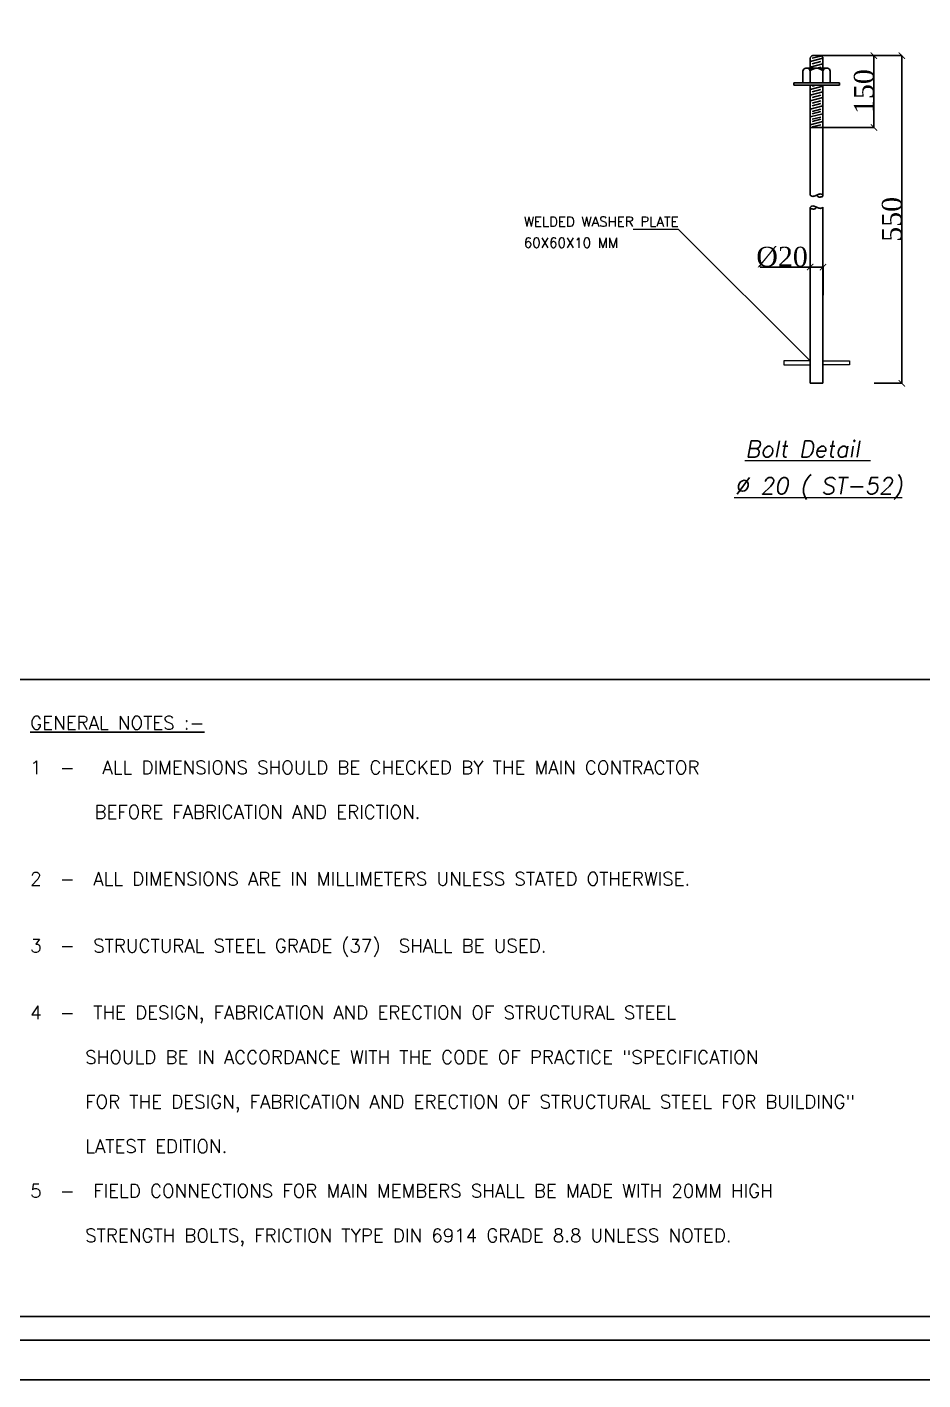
# Model space of a CAD drawing. Header units: millimetres. Extents: x -23396 to 106750, y 116 to 66281.
# Drawn here: x 22626 to 33934, y 34682 to 51760 of the extents above; entities that cross this region are included whole.
import ezdxf

# ---------------------------------------------------------------- set-up
doc = ezdxf.new("R2010")
doc.units = ezdxf.units.MM
doc.layers.add('_HART_SYMBOL_100', color=7, linetype='Continuous', lineweight=0)
doc.layers.add('STRUCADTXT', color=2, linetype='Continuous', lineweight=13)
for name, color, linetype in [('DET', 222, 'Continuous'), ('S-PLATES', 254, 'Continuous'), ('S-TEXT', 4, 'Continuous')]:
    doc.layers.add(name, color=color, linetype=linetype)
doc.styles.add('Century Gothic$001H0', font='cent.shx')
doc.styles.add('MCG ENG TXT', font='romans.shx')
doc.styles.add('nassar2', font='cent.shx', dxfattribs={"height": 60})
doc.styles.add('ROMANS', font='ROMANS')
doc.dimstyles.new('Copy of ISO-25', dxfattribs={"dimtxt": 250, "dimasz": 80, "dimexe": 1.25, "dimexo": 0.625, "dimtad": 1, "dimtxsty": 'Century Gothic$001H0', "dimblk": 'ARCHTICK', "dimcen": 2.5, "dimadec": 0, "dimazin": 0, "dimtfac": 1, "dimtmove": 0, "dimatfit": 3, "dimfxl": 1, "dimarcsym": 0})

# ---------------------------------------------------------------- blocks, each defined once
blk = doc.blocks.new('_ArchTick')
at = {"color": 0, "linetype": 'ByBlock', "const_width": 0.15}
blk.add_lwpolyline([(-0.5, -0.5), (0.5, 0.5)], dxfattribs=at)
blk = doc.blocks.new('*D59')
at = {"color": 0, "lineweight": -2, "transparency": 16777216}
for p, q in [((32511, 48730), (31880, 48730)), ((32511, 48731), (32511, 48731)), ((32673, 48730), (32511, 48730)), ((32673, 48375), (32673, 48731))]:
    blk.add_line(p, q, dxfattribs=at)
at = {"layer": 'Defpoints', "color": 0, "transparency": 16777216}
for p in [(32511, 48730, 213), (32511, 48730), (32673, 48374, 213)]:
    blk.add_point(p, dxfattribs=at)
at = {"color": 0, "lineweight": -2, "transparency": 16777216, "xscale": 80, "yscale": 80, "zscale": 80, "rotation": 180}
blk.add_blockref('_ArchTick', (32511, 48730), dxfattribs=at)
at = {"color": 0, "lineweight": -2, "transparency": 16777216, "xscale": 80, "yscale": 80, "zscale": 80}
blk.add_blockref('_ArchTick', (32673, 48730), dxfattribs=at)
at = {"color": 0, "transparency": 16777216, "insert": (32156, 48856), "char_height": 250, "attachment_point": 5, "style": 'Century Gothic$001H0'}
blk.add_mtext('%%C20', dxfattribs=at)
blk = doc.blocks.new('*D60')
at = {"color": 0, "lineweight": -2, "transparency": 16777216}
for p, q in [((32640, 51399), (33317, 51399)), ((33316, 50491), (33316, 51399)), ((32673, 50491), (33317, 50491))]:
    blk.add_line(p, q, dxfattribs=at)
at = {"layer": 'Defpoints', "color": 0, "transparency": 16777216}
for p in [(32640, 51399), (33316, 51399), (32673, 50491, -333)]:
    blk.add_point(p, dxfattribs=at)
at = {"color": 0, "lineweight": -2, "transparency": 16777216, "xscale": 80, "yscale": 80, "zscale": 80}
for p, rotation in [((33316, 51399), 90), ((33316, 50491), 270)]:
    blk.add_blockref('_ArchTick', p, dxfattribs=dict(at, rotation=rotation))
at = {"color": 0, "transparency": 16777216, "insert": (33190, 50945), "char_height": 250, "attachment_point": 5, "rotation": 90, "style": 'Century Gothic$001H0'}
blk.add_mtext('150', dxfattribs=at)
blk = doc.blocks.new('*D53')
at = {"color": 0, "lineweight": -2, "transparency": 16777216}
for p, q in [((33318, 51399), (33670, 51399)), ((33668, 51399), (33668, 47264)), ((33318, 47264), (33670, 47264))]:
    blk.add_line(p, q, dxfattribs=at)
at = {"layer": 'Defpoints', "color": 0, "transparency": 16777216}
for p in [(33317, 51399, -93), (33317, 47264, -93), (33668, 47264)]:
    blk.add_point(p, dxfattribs=at)
at = {"color": 0, "lineweight": -2, "transparency": 16777216, "xscale": 80, "yscale": 80, "zscale": 80}
for p, rotation in [((33668, 51399), 90), ((33668, 47264), 270)]:
    blk.add_blockref('_ArchTick', p, dxfattribs=dict(at, rotation=rotation))
at = {"color": 0, "transparency": 16777216, "insert": (33543, 49332), "char_height": 250, "attachment_point": 5, "rotation": 90, "style": 'Century Gothic$001H0'}
blk.add_mtext('\\A1;550', dxfattribs=at)

msp = doc.modelspace()

# ---------------------------------------------------------------- linework, layer by layer
at = {"color": 0}
msp.add_line((44008.845, 35481.977), (1011.055, 35481.977), dxfattribs=at)
at = {"linetype": 'Continuous'}
for points in [[(211.055, 66281.328), (44808.845, 66281.328), (44808.845, 34681.977), (211.055, 34681.977)], [(711.055, 65781.328), (44308.845, 65781.328), (44308.845, 35181.977), (711.055, 35181.977)], [(1011.055, 65481.328), (44008.845, 65481.328), (44008.845, 35481.977), (1011.055, 35481.977)]]:
    msp.add_lwpolyline(points, close=True, dxfattribs=at)
msp.add_lwpolyline([(21257.104, 43522.385), (35908.545, 43522.385), (35908.545, 35481.977), (21257.104, 35481.977)], close=True)
at = {"layer": '_HART_SYMBOL_100', "color": 1}
for p, q in [((32511.268, 47547.503, 116.954), (32177.467, 47547.503, 116.954)), ((32177.467, 47547.503, 116.954), (32177.467, 47496.42, 116.954)), ((32177.467, 47496.42, 116.954), (32511.268, 47496.42, 116.954)), ((32672.702, 47547.503, 116.954), (33006.503, 47547.503, 116.954)), ((33006.503, 47496.42, 116.954), (32672.702, 47496.42, 116.954)), ((33006.503, 47547.503, 116.954), (33006.503, 47496.42, 116.954))]:
    msp.add_line(p, q, dxfattribs=at)
at = {"layer": 'DET', "lineweight": 9, "elevation": 116.954}
msp.add_lwpolyline([(32511.268, 47547.503), (30849.857, 49202.761), (30278.344, 49202.761)], dxfattribs=at)
at = {"layer": 'S-PLATES'}
for p, q in [((32728.532, 51238.786, -96.233), (32455.438, 51238.786, -96.233)), ((32511.268, 51323.284, -96.233), (32672.702, 51364.876, -96.233)), ((32511.268, 51364.365, -96.233), (32511.268, 51057.452, -96.233)), ((32511.268, 51252.657, -96.233), (32672.702, 51294.249, -96.233)), ((32536.492, 51365.097, -96.233), (32647.478, 51393.692, -96.233)), ((32536.492, 51294.469, -96.233), (32647.478, 51323.064, -96.233)), ((32639.615, 51399.343, 24.058), (32546.245, 51399.343, -96.233)), ((32594.497, 51238.786, -96.233), (32647.478, 51252.436, -96.233)), ((32672.702, 51364.365, -96.233), (32672.702, 51057.452, -96.233)), ((32420.46, 51203.809, -96.233), (32420.46, 51057.452, -96.233)), ((32763.51, 51203.809, -96.233), (32763.51, 51057.452, -96.233)), ((32881.177, 51057.452, -96.233), (32302.793, 51057.452, -96.233)), ((32302.793, 51057.452, -96.233), (32302.793, 51024.029, -96.233)), ((32881.177, 51024.029, -96.233), (32302.793, 51024.029, -96.233)), ((32511.268, 51024.029, -96.233), (32511.268, 49636.532, -96.233)), ((32511.268, 50970.146, -96.233), (32672.702, 51011.738, -96.233)), ((32511.268, 50899.518, -96.233), (32672.702, 50941.11, -96.233)), ((32536.492, 51011.958, -96.233), (32583.344, 51024.029, -96.233)), ((32536.492, 50941.331, -96.233), (32647.478, 50969.925, -96.233)), ((32536.492, 50870.703, -96.233), (32647.478, 50899.297, -96.233)), ((32672.702, 51024.029, -96.233), (32672.702, 49632.161, -96.233)), ((32881.177, 51057.452, -96.233), (32881.177, 51024.029, -96.233)), ((32511.268, 50828.89, -96.233), (32672.702, 50870.482, -96.233)), ((32511.268, 50724.468, -96.233), (32672.702, 50766.06, -96.233)), ((32536.492, 50800.075, -96.233), (32647.478, 50828.67, -96.233)), ((32536.492, 50766.281, -96.233), (32647.478, 50794.876, -96.233)), ((32536.492, 50695.653, -96.233), (32647.478, 50724.248, -96.233)), ((32511.268, 50624.395, -96.233), (32672.702, 50665.987, -96.233)), ((32511.268, 50527.14, -96.233), (32672.702, 50568.732, -96.233)), ((32536.492, 50666.207, -96.233), (32647.478, 50694.802, -96.233)), ((32536.492, 50595.58, -96.233), (32647.478, 50624.174, -96.233)), ((32536.492, 50568.952, -96.233), (32647.478, 50597.547, -96.233)), ((32672.702, 50490.683, -309.42), (32511.268, 50490.683, -309.42)), ((32536.492, 50498.325, -96.233), (32647.478, 50526.919, -96.233)), ((32511.268, 49480.457, 116.954), (32511.268, 47263.772, 116.954)), ((32672.702, 49484.828, 116.954), (32672.702, 47263.772, 116.954)), ((32672.702, 47263.772, 116.954), (32511.268, 47263.772, 116.954))]:
    msp.add_line(p, q, dxfattribs=at)
for points, elevation in [([(32511.268, 49636.532, 0.080129698), (32533.722, 49623.149, 0.188328219), (32552.809, 49623.049, 0.006988841), (32572.501, 49630.937, -0.006924911), (32592.373, 49638.901, -0.002730444), (32613.491, 49646.894, -0.004224242), (32627.212, 49651.87, -0.166009994), (32651.352, 49652.123, -0.163845723), (32670.909, 49637.46, -0.447948925), (32667.276, 49622.594, -0.13357672), (32624.85, 49612.961, -0.151314388), (32606.157, 49619.63, -0.125115217), (32591.192, 49638.18)], -96.233), ([(32672.702, 49484.828, -0.080129698), (32650.248, 49471.445, -0.188328219), (32631.161, 49471.345, -0.006988841), (32611.469, 49479.233, 0.006924911), (32591.597, 49487.197, 0.002730444), (32570.479, 49495.19, 0.004224242), (32556.758, 49500.167, 0.166009994), (32532.618, 49500.419, 0.163845723), (32513.061, 49485.756, 0.447948925), (32516.694, 49470.89, 0.13357672), (32559.12, 49461.258, 0.151314388), (32577.813, 49467.927, 0.125115217), (32592.778, 49486.476)], 116.954)]:
    msp.add_lwpolyline(points, format="xyb", dxfattribs=dict(at, elevation=elevation))
for centre, radius, start, end in [((32455.438, 51203.809, -96.233), 34.977, 90, 180), ((32476.29, 51203.809, -96.233), 34.977, 0, 90), ((32546.245, 51364.365, -96.233), 34.977, 90, 180), ((32601.148, 51107.017, -96.233), 132.087, 93.9776418, 132.8794596), ((32582.822, 51107.017, -96.233), 132.087, 47.1205404, 86.0223582), ((32637.725, 51364.365, -96.233), 34.977, 0, 90), ((32707.68, 51203.809, -96.233), 34.977, 90, 180), ((32728.532, 51203.809, -96.233), 34.977, 0, 90)]:
    msp.add_arc(centre, radius, start, end, dxfattribs=at)

# ---------------------------------------------------------------- texts
at = {"insert": (22666.316, 43060.888), "char_height": 168.75, "attachment_point": 1, "style": 'nassar2'}
msp.add_mtext_dynamic_manual_height_columns('{\\Fsimplex9|c0;\\LGENERAL NOTES :-\\P\\l\\P1  -   ALL DIMENSIONS SHOULD BE CHECKED BY THE MAIN CONTRACTOR \\P\\P       BEFORE FABRICATION AND ERICTION.\\P\\P\\P2  -  ALL DIMENSIONS ARE IN MILLIMETERS UNLESS STATED OTHERWISE.\\P\\P\\P3  -  STRUCTURAL STEEL GRADE (37)  SHALL BE USED.\\P\\P\\P4  -  THE DESIGN, FABRICATION AND ERECTION OF STRUCTURAL STEEL \\P\\P      SHOULD BE IN ACCORDANCE WITH THE CODE OF PRACTICE "SPECIFICATION\\P\\P      FOR THE DESIGN, FABRICATION AND ERECTION OF STRUCTURAL STEEL FOR BUILDING"\\P\\P      LATEST EDITION.\\P\\P5  -  FIELD CONNECTIONS FOR MAIN MEMBERS SHALL BE MADE WITH 20MM HIGH \\P\\P      STRENGTH BOLTS, FRICTION TYPE DIN 6914 GRADE 8.8 UNLESS NOTED.}', width=22502.09854, gutter_width=365.625, heights=[9235.567], dxfattribs=at)
at = {"layer": 'S-TEXT', "style": 'MCG ENG TXT'}
for s, p in [('WELDED WASHER PLATE', (28897.043, 49241.747, 116.954)), ('60X60X10 MM', (28897.043, 48974.772, 116.954))]:
    msp.add_text(s, height=123.87375, dxfattribs=at).set_placement(p)
at = {"layer": 'STRUCADTXT', "color": 4, "linetype": 'ByBlock', "style": 'ROMANS', "oblique": 10}
for s, p in [('%%UBolt Detail ', (31694.821, 46328.756, -59.866)), ('%%U%%C 20 ( ST-52)', (31560.296, 45864.698, 24.058))]:
    msp.add_text(s, height=207.9, dxfattribs=at).set_placement(p)

# ---------------------------------------------------------------- dimensions: what is measured, and where the dimension line sits
for base, p1, p2, text, picture, middle in [((33315.575, 51399.343, 24.058), (32672.702, 50490.683, -309.42), (32639.615, 51399.343, 24.058), '150', '*D60', (33189.95, 50945.013, 24.058)), ((33668.329, 47263.772, 116.954), (33317.15, 51399.343, 24.058), (33317.15, 47263.772, 24.058), '\\A1;550', '*D53', (33542.704, 49331.557, 116.954))]:
    dim = msp.add_linear_dim(base=base, p1=p1, p2=p2, angle=90, text=text, dimstyle='Copy of ISO-25')
    dim.commit()
    dim.dimension.update_dxf_attribs({"geometry": picture, "text_midpoint": middle})
dim = msp.add_linear_dim(base=(32511.268, 48730.196, -96.233), p1=(32672.702, 48374.3, 116.954), p2=(32511.268, 48730.196, 116.954), text='%%C20', dimstyle='Copy of ISO-25')
dim.commit()
dim.dimension.update_dxf_attribs({"geometry": '*D59', "text_midpoint": (32155.643, 48855.821, -96.233)})

doc.saveas('drawing.dxf')
